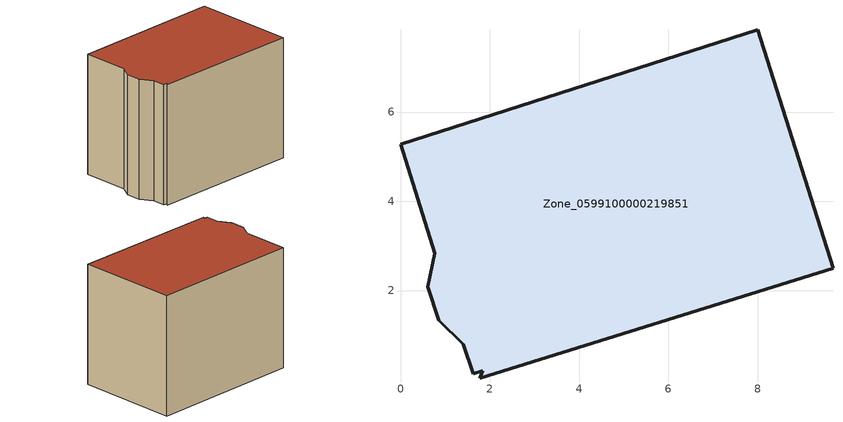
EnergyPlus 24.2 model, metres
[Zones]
Zone_0599100000219851
 floor ground (C_G): 0.61,2.09 0.77,2.84 0,5.28 8,7.85 9.69,2.5 1.77,0.03 1.85,0.2 1.63,0.13 1.41,0.8 0.86,1.33 z0
 wall outside (C_F): 0.77,2.84 0.61,2.09 0.86,1.33 1.41,0.8 1.63,0.13 1.85,0.2 1.77,0.03 9.69,2.5 8,7.85 0,5.28 0.77,2.84 z0:6.63
 roof outside (C_R): 1.77,0.03 9.69,2.5 8,7.85 0,5.28 0.77,2.84 0.61,2.09 0.86,1.33 1.41,0.8 1.63,0.13 1.85,0.2 z6.63
[BUILDING]
Pand.0599100000219851: North Axis=0; Terrain=City; Loads Convergence Tolerance Value=0.04; Temperature Convergence Tolerance Value=0.4; Solar Distribution=FullExterior; Maximum Number of Warmup Days=25; Minimum Number of Warmup Days=1
[Site:Location]
Rotterdam.The.Hague.AP_ZH_NLD Design_Conditions: Latitude=51.96; Longitude=4.45; Time Zone=1; Elevation=-4.5
[SITE:GROUNDTEMPERATURE:BUILDINGSURFACE]
18, 18, 18, 18, 18, 18, 18, 18, 18, 18, 18, 18
[MATERIAL] Thermal Absorptance=0.9; Solar Absorptance=0.7; Visible Absorptance=0.7
Name | Roughness | Thickness | Conductivity | Density | Specific Heat
G.TI.1946 | MediumSmooth | 0.15 | 1 | 540 | 1210
F.TI.1946 | Rough | 0.3 | 0.857143 | 1920 | 840
R.TI.1946 | MediumRough | 0.2 | 0.1 | 1500 | 1000
[CONSTRUCTION]
C_G: G.TI.1946
C_F: F.TI.1946
C_R: R.TI.1946
[ZONE]
Zone_0599100000219851: Type=1; Multiplier=1; Ceiling Height=Autocalculate; Volume=Autocalculate; Floor Area=autocalculate; Part of Total Floor Area=Yes
[ZONEINFILTRATION:DESIGNFLOWRATE]
Infil_Zone_0599100000219851: Zone or ZoneList or Space or SpaceList=Zone_0599100000219851; Schedule=AlwaysOn; Design Flow Rate Calculation Method=Flow/Area; Flow Rate per Floor Area=0.003; Constant Term Coefficient=1; Temperature Term Coefficient=0; Velocity Term Coefficient=0; Velocity Squared Term Coefficient=0
[HVACTEMPLATE:ZONE:IDEALLOADSAIRSYSTEM]
Zone_0599100000219851: Maximum Heating Supply Air Temperature=50; Minimum Cooling Supply Air Temperature=13; Maximum Heating Supply Air Humidity Ratio=0.0156; Minimum Cooling Supply Air Humidity Ratio=0.0077; Heating Limit=NoLimit; Cooling Limit=NoLimit; Dehumidification Control Type=ConstantSensibleHeatRatio; Cooling Sensible Heat Ratio=0.7; Dehumidification Setpoint=60; Humidification Control Type=None; Humidification Setpoint=30; Outdoor Air Method=None; Outdoor Air Flow Rate per Person=0.00944; Outdoor Air Flow Rate per Zone Floor Area=0; Outdoor Air Flow Rate per Zone=0; Demand Controlled Ventilation Type=None; Outdoor Air Economizer Type=NoEconomizer; Heat Recovery Type=None; Sensible Heat Recovery Effectiveness=0.7; Latent Heat Recovery Effectiveness=0.65
[ZONECONTROL:THERMOSTAT]
ThermostatControl_Zone_0599100000219851: Zone or ZoneList=Zone_0599100000219851; Control Type Schedule=DualSetpointControlType; Control 1=Thermostat_Zone_0599100000219851; Temperature Difference Between Cutout And Setpoint=0
[THERMOSTATSETPOINT:DUALSETPOINT]
Thermostat_Zone_0599100000219851: Heating Setpoint Temperature Schedule=HeatingSetpoint_Zone_0599100000219851; Cooling Setpoint Temperature Schedule=CoolingSetpoint_Zone_0599100000219851
[SCHEDULE:COMPACT]
HeatingSetpoint_Zone_0599100000219851: Through: 12/31, For: AllDays, Until: 24:00, 21
CoolingSetpoint_Zone_0599100000219851: Through: 12/31, For: AllDays, Until: 24:00, 24
DualSetpointControlType: Through: 12/31, For: AllDays, Until: 24:00, 4
AlwaysOn: Through: 12/31, For: AllDays, Until: 24:00, 1
